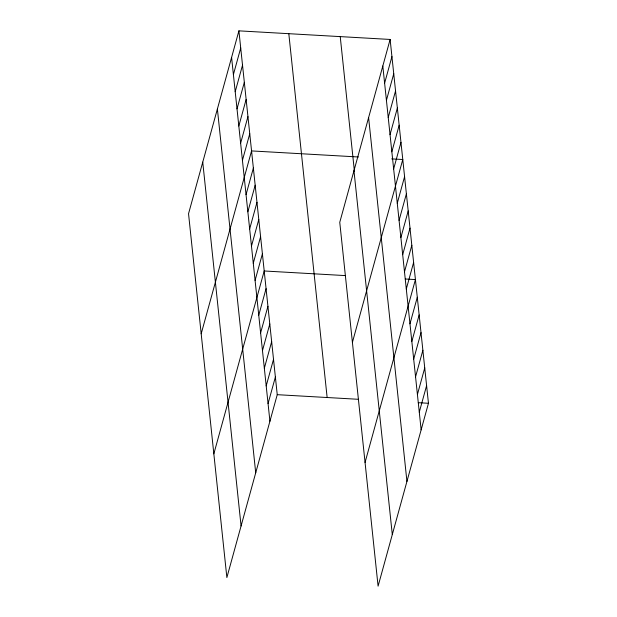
<?xml version="1.0" encoding="UTF-8"?>
<svg xmlns="http://www.w3.org/2000/svg" width="617" height="617" viewBox="0 0 617 617"><rect width="100%" height="100%" fill="white"/><g stroke="black" fill="none" stroke-linecap="round" stroke-linejoin="round"><path stroke-width="0.93" d="M238.91 30.85L188.54 213.721L226.871 577.551L277.241 394.679L238.91 30.85L390.129 39.449L428.46 403.279L378.09 586.15L339.759 222.321L390.129 39.449M233.403 74.572L240.715 48.003M235.208 91.717L242.527 65.155M237.013 108.87L244.332 82.308M238.818 126.022L246.137 99.46M240.63 143.175L247.949 116.613M242.435 160.327L249.754 133.766M201.188 333.789L251.559 150.918L358.423 156.988M246.052 194.633L253.363 168.063M247.857 211.785L255.176 185.216M249.661 228.938L256.981 202.368M251.474 246.09L258.785 219.521M253.278 263.243L260.598 236.673M255.083 280.396L262.402 253.826M213.837 453.85L264.207 270.979L345.528 275.606M258.754 315.218L266.074 288.648M260.613 332.887L267.932 306.325M262.48 350.564L269.791 323.994M264.338 368.233L271.657 341.664M266.197 385.903L273.516 359.341M268.063 403.58L275.383 377.01M384.622 83.164L391.934 56.602M386.427 100.316L393.746 73.755M388.232 117.469L395.551 90.9M390.037 134.622L397.356 108.052M391.849 151.774L399.168 125.205M393.654 168.927L400.973 142.357M352.407 342.381L402.778 159.51L391.687 158.877M397.271 203.232L404.582 176.663M399.076 220.385L406.395 193.815M400.88 237.537L408.199 210.968M402.693 254.69L410.004 228.12M404.497 271.835L411.817 245.273M406.302 288.987L413.621 262.426M365.056 462.449L415.426 279.578L405.261 279M409.973 323.817L417.293 297.247M411.832 341.486L419.151 314.917M413.698 359.156L421.01 332.594M415.557 376.833L422.876 350.263M417.416 394.502L424.735 367.933M419.282 412.171L426.602 385.61M277.241 394.679L358.562 399.307M418.295 402.7L428.46 403.279M382.81 66.011L421.141 429.848M368.604 117.592L406.935 481.43M340.229 36.611L354.382 170.971M353.965 170.739L392.296 534.569M288.81 33.688L327.141 397.518M231.591 57.42L269.922 421.249M217.385 108.993L255.716 472.83M202.746 162.14L241.077 525.969"/></g></svg>
